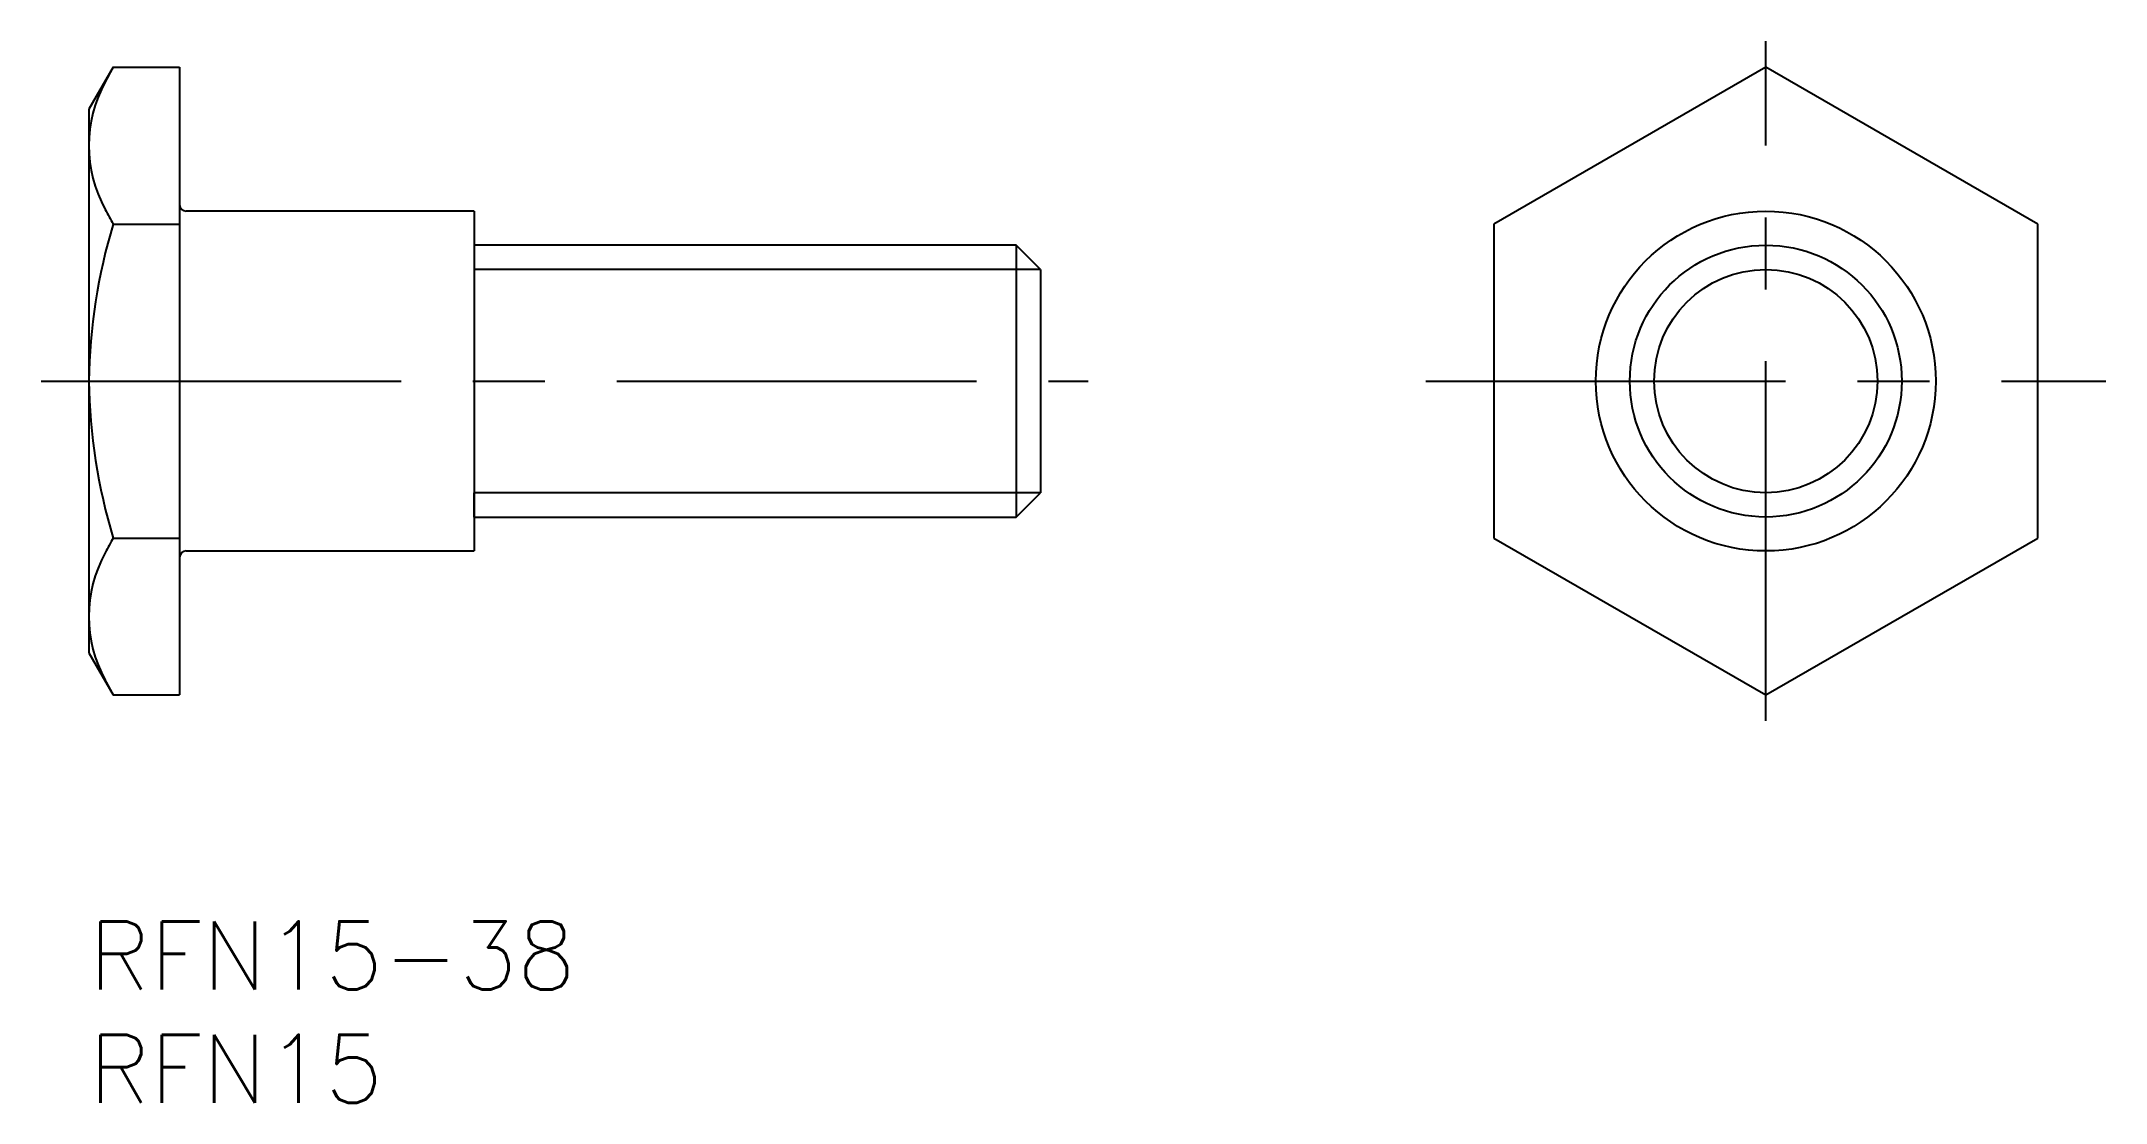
# Model space of a CAD drawing. Extents: x -2.1 to 89, y -8 to 38.9.
import ezdxf

# ---------------------------------------------------------------- set-up
doc = ezdxf.new("R2010")
doc.units = 0
doc.header["$LTSCALE"] = 0.5
doc.linetypes.add('CENTER', pattern=[50.8, 31.75, -6.35, 6.35, -6.35])
for name, color, linetype in [('MSM_CENTER', 1, 'CENTER'), ('MSM_CONTINUOUS', 7, 'CONTINUOUS'), ('MSM_NARROW', 5, 'CONTINUOUS'), ('MSM_PART_NUMBER', 7, 'CONTINUOUS')]:
    doc.layers.add(name, color=color, linetype=linetype)
doc.styles.get("Standard").update_dxf_attribs({"font": 'txt.shx', "height": 3, "bigfont": 'bigfont.shx'})

msp = doc.modelspace()

# ---------------------------------------------------------------- linework, layer by layer
at = {"layer": 'MSM_CENTER'}
for p, q in [((74, 8.856), (74, 38.856)), ((-2.1, 23.856), (44.1, 23.856)), ((59, 23.856), (89, 23.856))]:
    msp.add_line(p, q, dxfattribs=at)
at = {"layer": 'MSM_CONTINUOUS'}
for p, q in [((1.072, 37.713), (0, 35.856)), ((1.072, 37.713), (4, 37.713)), ((4, 37.713), (4, 10)), ((74, 37.713), (62, 30.785)), ((86, 30.785), (74, 37.713)), ((0, 35.856), (0, 11.856)), ((17, 31.356), (4.3, 31.356)), ((17, 31.356), (17, 16.356)), ((1.072, 30.785), (4, 30.785)), ((62, 30.785), (62, 16.928)), ((86, 16.928), (86, 30.785)), ((40.926, 29.856), (17, 29.856)), ((42, 28.783), (40.926, 29.856)), ((40.926, 29.856), (40.926, 17.856)), ((42, 28.783), (42, 18.93)), ((40.926, 17.856), (42, 18.93)), ((17, 17.856), (40.926, 17.856)), ((1.072, 16.928), (4, 16.928)), ((62, 16.928), (74, 10)), ((74, 10), (86, 16.928)), ((4.3, 16.356), (17, 16.356)), ((0, 11.856), (1.072, 10)), ((1.072, 10), (4, 10))]:
    msp.add_line(p, q, dxfattribs=at)
for radius in [7.5, 6]:
    msp.add_circle((74, 23.856), radius, dxfattribs=at)
for centre, radius, start, end in [((10.483, 32.309), 10.853, 150.1346, 154.03563), ((5.807, 34.249), 5.807, 151.04264, 208.95736), ((10.483, 36.189), 10.853, 205.96437, 209.8654), ((4.3, 31.656), 0.3, 180, 270), ((25.511, 23.457), 25.514, 163.30927, 179.10277), ((25.511, 24.256), 25.514, 180.89723, 196.69073), ((10.483, 11.524), 10.853, 150.1346, 154.03563), ((5.807, 13.464), 5.807, 151.04264, 208.95736), ((4.3, 16.056), 0.3, 90, 180), ((10.483, 15.404), 10.853, 205.96437, 209.8654)]:
    msp.add_arc(centre, radius, start, end, dxfattribs=at)
at = {"layer": 'MSM_NARROW'}
for p, q in [((17, 29.856), (17, 28.783)), ((42, 28.783), (17, 28.783)), ((42, 18.93), (17, 18.93)), ((17, 17.856), (17, 18.93))]:
    msp.add_line(p, q, dxfattribs=at)
msp.add_circle((74, 23.856), 4.927, dxfattribs=at)

# ---------------------------------------------------------------- texts
at = {"layer": 'MSM_PART_NUMBER'}
for s, p in [('RFN15-38', (0, -3)), ('RFN15', (0, -8))]:
    msp.add_text(s, height=3, dxfattribs=at).set_placement(p)

doc.saveas('drawing.dxf')
